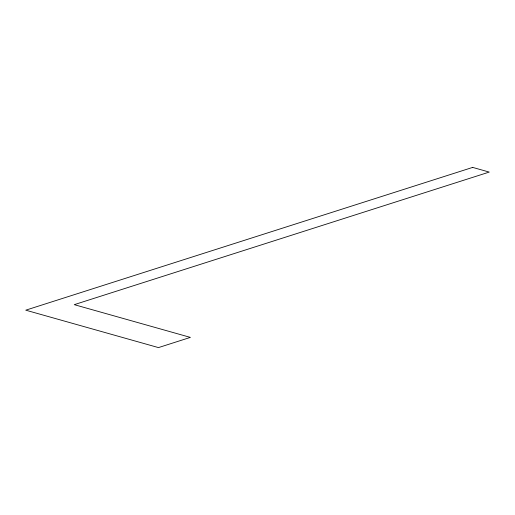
<?xml version="1.0" encoding="UTF-8"?>
<svg xmlns="http://www.w3.org/2000/svg" width="515" height="515" viewBox="0 0 515 515"><rect width="100%" height="100%" fill="white"/><g stroke="black" fill="none" stroke-linecap="round" stroke-linejoin="round"><path stroke-width="0.77" d="M472.661 167.407L25.75 310.178L158.459 347.593L190.383 337.396L74.263 304.655L489.25 172.081L472.661 167.407"/></g></svg>
